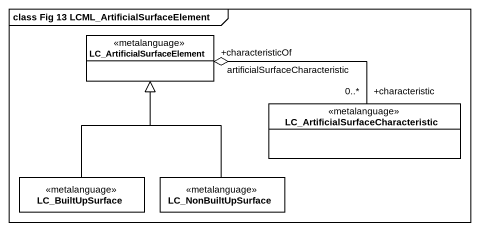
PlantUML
@startuml
mainframe class Fig 13 LCML_ArtificialSurfaceElement
hide circle
hide empty members
class LC_ArtificialSurfaceElement <<metalanguage>> #FFFFFF
class "LC_ArtificialSurfaceCharacteristic" as LC_ArtificialSurfaceCharacte <<metalanguage>> #FFFFFF
class LC_BuiltUpSurface <<metalanguage>> #FFFFFF
class LC_NonBuiltUpSurface <<metalanguage>> #FFFFFF
LC_ArtificialSurfaceCharacte "+characteristic\n0..*" -left-o "+characteristicOf" LC_ArtificialSurfaceElement : artificialSurfaceCharacteristic
LC_BuiltUpSurface -up-|> LC_ArtificialSurfaceElement
LC_NonBuiltUpSurface -up-|> LC_ArtificialSurfaceElement
@enduml
